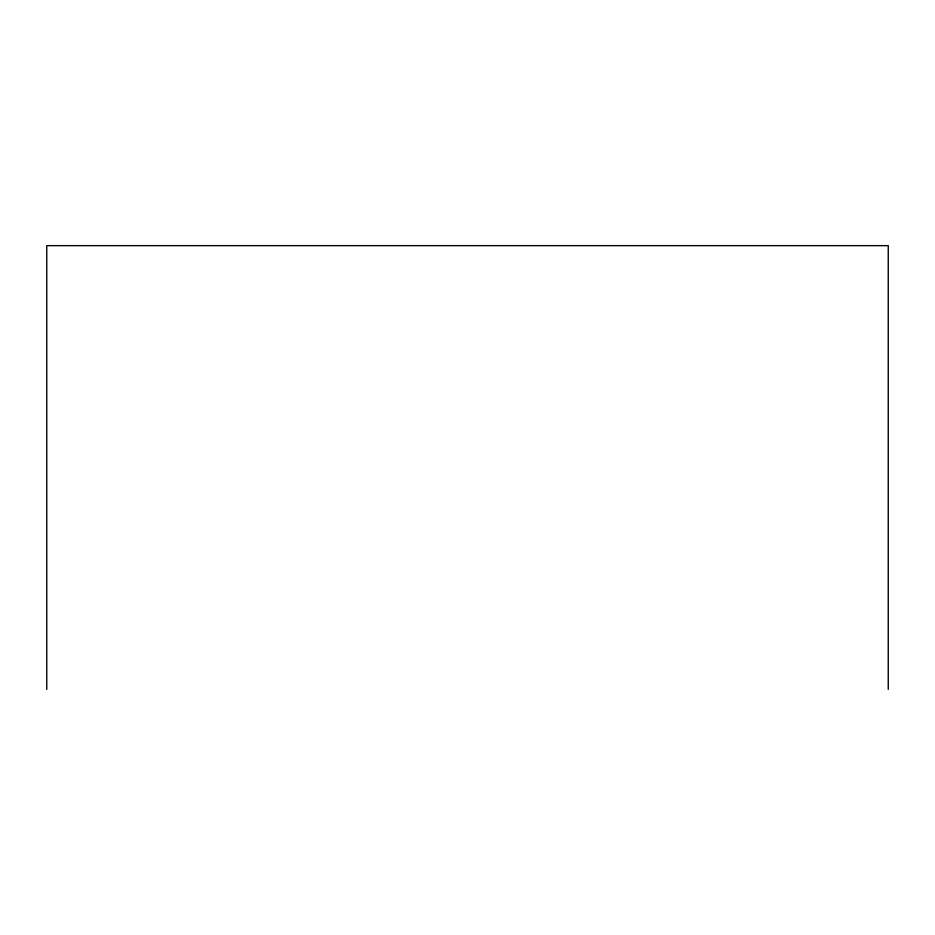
<?xml version="1.0" encoding="UTF-8"?>
<svg xmlns="http://www.w3.org/2000/svg" width="935" height="935" viewBox="0 0 935 935"><rect width="100%" height="100%" fill="white"/><g stroke="black" fill="none" stroke-linecap="round" stroke-linejoin="round"><path stroke-width="1.4" d="M888.25 689.352L888.25 245.648L46.75 245.648L46.75 689.352"/></g></svg>
